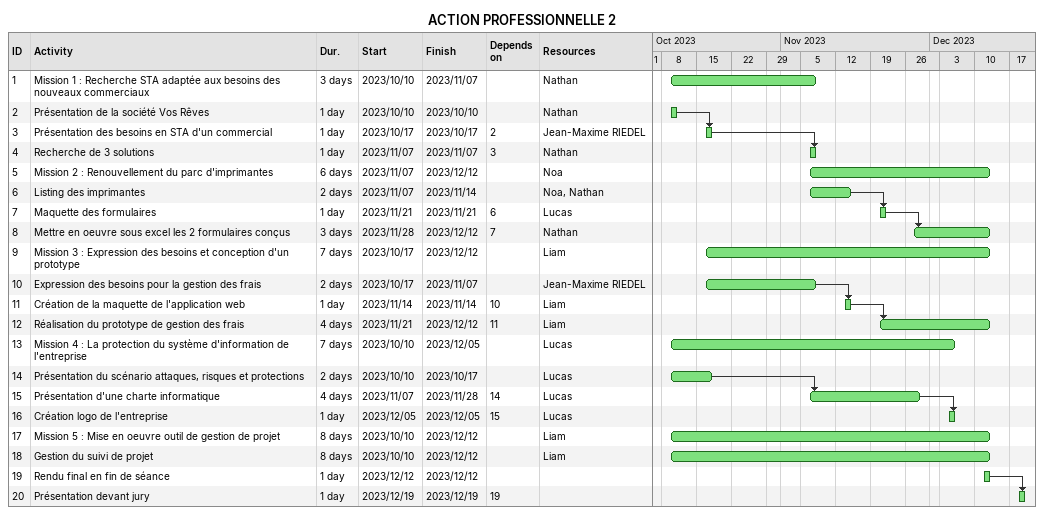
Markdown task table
ACTION PROFESSIONNELLE 2

| ID | Task | Duration | Start | Finish | Predecessors | Resources |
|---|---|---|---|---|---|---|
| 1 | Mission 1 : Recherche STA adaptée aux besoins des nouveaux commerciaux | 3d | 2023-10-10 | 2023-11-07 |  | Nathan |
| 2 | Présentation de la société Vos Rêves | 1d | 2023-10-10 | 2023-10-10 |  | Nathan |
| 3 | Présentation des besoins en STA d'un commercial | 1d | 2023-10-17 | 2023-10-17 | 2 | Jean-Maxime RIEDEL |
| 4 | Recherche de 3 solutions | 1d | 2023-11-07 | 2023-11-07 | 3 | Nathan |
| 5 | Mission 2 : Renouvellement du parc d'imprimantes | 6d | 2023-11-07 | 2023-12-12 |  | Noa |
| 6 | Listing des imprimantes | 2d | 2023-11-07 | 2023-11-14 |  | Noa, Nathan |
| 7 | Maquette des formulaires | 1d | 2023-11-21 | 2023-11-21 | 6 | Lucas |
| 8 | Mettre en oeuvre sous excel les 2 formulaires conçus | 3d | 2023-11-28 | 2023-12-12 | 7 | Nathan |
| 9 | Mission 3 : Expression des besoins et conception d'un prototype | 7d | 2023-10-17 | 2023-12-12 |  | Liam |
| 10 | Expression des besoins pour la gestion des frais | 2d | 2023-10-17 | 2023-11-07 |  | Jean-Maxime RIEDEL |
| 11 | Création de la maquette de l'application web | 1d | 2023-11-14 | 2023-11-14 | 10 | Liam |
| 12 | Réalisation du prototype de gestion des frais | 4d | 2023-11-21 | 2023-12-12 | 11 | Liam |
| 13 | Mission 4 : La protection du système d'information de l'entreprise | 7d | 2023-10-10 | 2023-12-05 |  | Lucas |
| 14 | Présentation du scénario attaques, risques et protections | 2d | 2023-10-10 | 2023-10-17 |  | Lucas |
| 15 | Présentation d'une charte informatique | 4d | 2023-11-07 | 2023-11-28 | 14 | Lucas |
| 16 | Création logo de l'entreprise | 1d | 2023-12-05 | 2023-12-05 | 15 | Lucas |
| 17 | Mission 5 : Mise en oeuvre outil de gestion de projet | 8d | 2023-10-10 | 2023-12-12 |  | Liam |
| 18 | Gestion du suivi de projet | 8d | 2023-10-10 | 2023-12-12 |  | Liam |
| 19 | Rendu final en fin de séance | 1d | 2023-12-12 | 2023-12-12 |  |  |
| 20 | Présentation devant jury | 1d | 2023-12-19 | 2023-12-19 | 19 |  |
